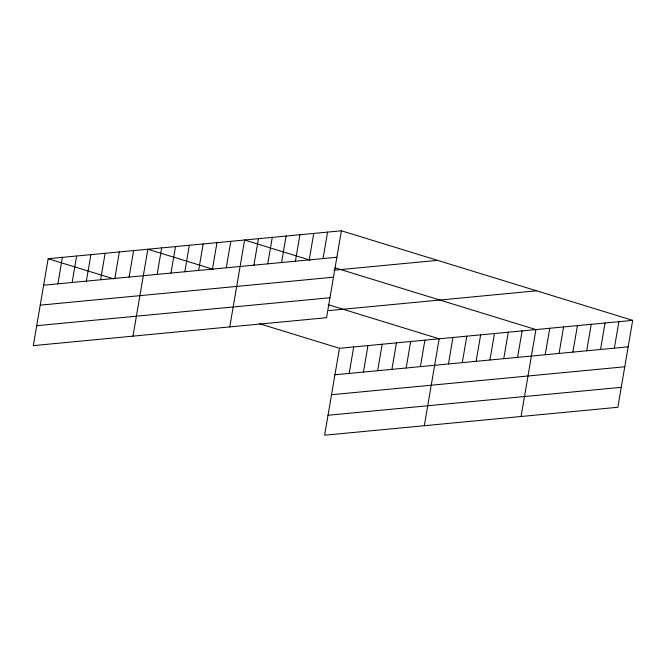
<?xml version="1.0" encoding="UTF-8"?>
<svg xmlns="http://www.w3.org/2000/svg" width="666" height="666" viewBox="0 0 666 666"><rect width="100%" height="100%" fill="white"/><g stroke="black" fill="none" stroke-linecap="round" stroke-linejoin="round"><path stroke-width="1" d="M341.392 230.786L48.152 258.724L33.3 345.637L326.54 317.699L341.392 230.786L632.7 320.363L617.848 407.276L324.608 435.214L339.46 348.301L632.7 320.363M57.875 283.841L62.396 257.367M72.119 282.484L76.64 256.01M86.355 281.127L90.884 254.653M100.599 279.77L105.128 253.296M114.843 278.413L119.372 251.939M129.087 277.056L133.616 250.583M133 336.139L147.852 249.226L213.228 269.33M157.159 274.384L161.68 247.91M170.979 273.068L175.508 246.595M184.807 271.745L189.327 245.279M198.626 270.429L203.155 243.956M212.454 269.114L216.974 242.64M226.274 267.799L230.802 241.325M229.77 326.914L244.622 240.01L309.99 260.106M253.921 265.16L258.45 238.694M267.749 263.844L272.269 237.371M281.568 262.529L286.097 236.055M295.396 261.214L299.925 234.74M309.224 259.898L313.744 233.425M323.043 258.575L327.572 232.109M349.184 373.418L353.704 346.944M363.42 372.061L367.948 345.587M377.664 370.704L382.192 344.23M391.908 369.347L396.437 342.873M406.152 367.99L410.681 341.516M420.396 366.633L424.916 340.16M424.309 425.716L439.16 338.803L328.171 304.678M448.459 363.961L452.988 337.487M462.287 362.645L466.808 336.172M476.107 361.33L480.636 334.856M489.935 360.006L494.463 333.541M503.762 358.691L508.283 332.217M517.582 357.376L522.111 330.902M521.078 416.491L535.93 329.587L334.99 267.799M545.229 354.745L549.758 328.271M559.057 353.421L563.578 326.956M572.877 352.106L577.405 325.632M586.704 350.791L591.225 324.317M600.524 349.475L605.053 323.002M614.352 348.151L618.872 321.686M43.631 285.198L336.871 257.259M333.841 270.23L437.52 260.348M40.218 305.145L333.458 277.206M36.705 325.691L329.945 297.752M328.788 310.606L536.571 290.809M334.94 374.775L628.171 346.836M331.526 394.722L624.766 366.783M328.013 415.268L621.253 387.329M48.152 258.724L113.528 278.829M259.673 323.768L339.46 348.301"/></g></svg>
